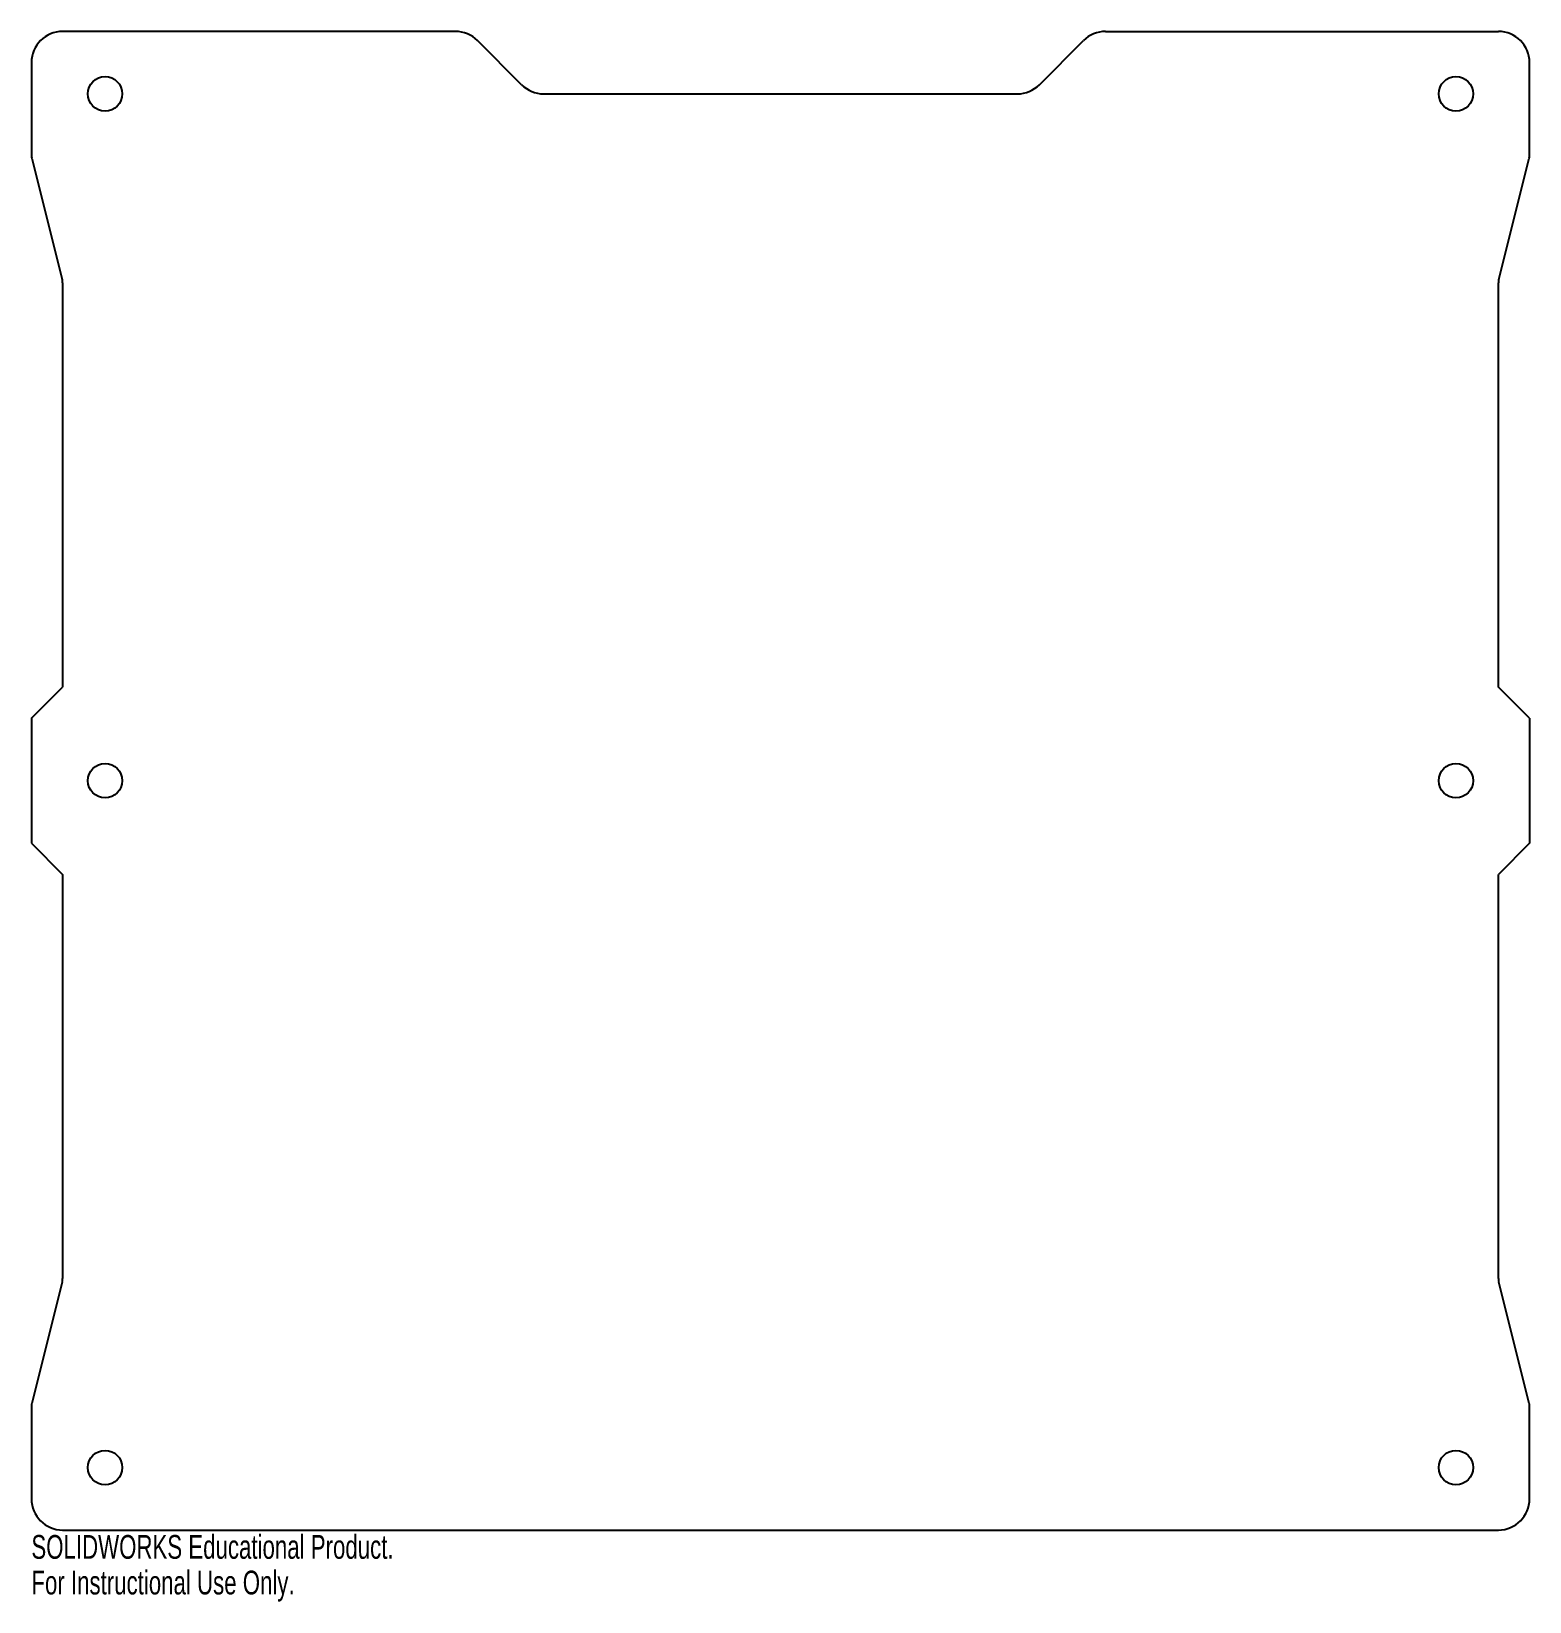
# Model space of a CAD drawing. Header units: millimetres. Extents: x -152 to 152, y -167 to 152.
import ezdxf

# ---------------------------------------------------------------- set-up
doc = ezdxf.new("R2010")
doc.units = ezdxf.units.MM
doc.styles.add('SLDTEXTSTYLE0', font='TXT', dxfattribs={"width": 0.7})

msp = doc.modelspace()

# ---------------------------------------------------------------- linework, layer by layer
at = {"color": 7, "linetype": 'Continuous', "lineweight": 25}
for p, q in [((-66.13, 152.4), (-146.05, 152.4)), ((-52.66, 141.56), (-61.64, 150.54)), ((52.66, 141.56), (61.64, 150.54)), ((66.13, 152.4), (146.05, 152.4)), ((-152.4, 146.05), (-152.4, 127.37)), ((152.4, 127.37), (152.4, 146.05)), ((-48.17, 139.7), (48.17, 139.7)), ((-152.31, 126.64), (-146.14, 101.96)), ((146.14, 101.96), (152.31, 126.64)), ((-146.05, 101.23), (-146.05, 19.05)), ((146.05, 19.05), (146.05, 101.23)), ((-152.4, 12.7), (-146.05, 19.05)), ((152.4, 12.7), (146.05, 19.05)), ((-152.4, 12.7), (-152.4, -12.7)), ((152.4, 12.7), (152.4, -12.7)), ((-152.4, -12.7), (-146.05, -19.05)), ((152.4, -12.7), (146.05, -19.05)), ((-146.05, -19.05), (-146.05, -101.23)), ((146.05, -101.23), (146.05, -19.05)), ((-146.14, -101.96), (-152.31, -126.64)), ((152.31, -126.64), (146.14, -101.96)), ((-152.4, -127.37), (-152.4, -146.05)), ((152.4, -146.05), (152.4, -127.37)), ((-146.05, -152.4), (146.05, -152.4))]:
    msp.add_line(p, q, dxfattribs=at)
for centre in [(-137.4, 139.7), (137.4, 139.7), (-137.4, 0), (137.4, 0), (-137.4, -139.7), (137.4, -139.7)]:
    msp.add_circle(centre, 3.5, dxfattribs=at)
for centre, radius, start, end in [((-146.05, 146.05), 6.35, 90, 180), ((-66.13, 146.05), 6.35, 45, 90), ((66.13, 146.05), 6.35, 90, 135), ((146.05, 146.05), 6.35, 0, 90), ((-48.17, 146.05), 6.35, 225, 270), ((48.17, 146.05), 6.35, 270, 315), ((-149.4, 127.37), 3, 180, 194.0362), ((149.4, 127.37), 3, 345.9638, 0), ((-149.05, 101.23), 3, 0, 14.0362), ((149.05, 101.23), 3, 165.9638, 180), ((-149.05, -101.23), 3, 345.9638, 0), ((149.05, -101.23), 3, 180, 194.0362), ((-149.4, -127.37), 3, 165.9638, 180), ((149.4, -127.37), 3, 0, 14.0362), ((-146.05, -146.05), 6.35, 180, 270), ((146.05, -146.05), 6.35, 270, 0)]:
    msp.add_arc(centre, radius, start, end, dxfattribs=at)

# ---------------------------------------------------------------- texts
at = {"color": 7, "linetype": 'Continuous', "char_height": 4.8336, "attachment_point": 1, "style": 'SLDTEXTSTYLE0'}
for s, insert in [('SOLIDWORKS Educational Product.', (-152.4, -153.42)), ('For Instructional Use Only.', (-152.4, -160.67))]:
    msp.add_mtext(s, dxfattribs=dict(at, insert=insert))

doc.saveas('drawing.dxf')
